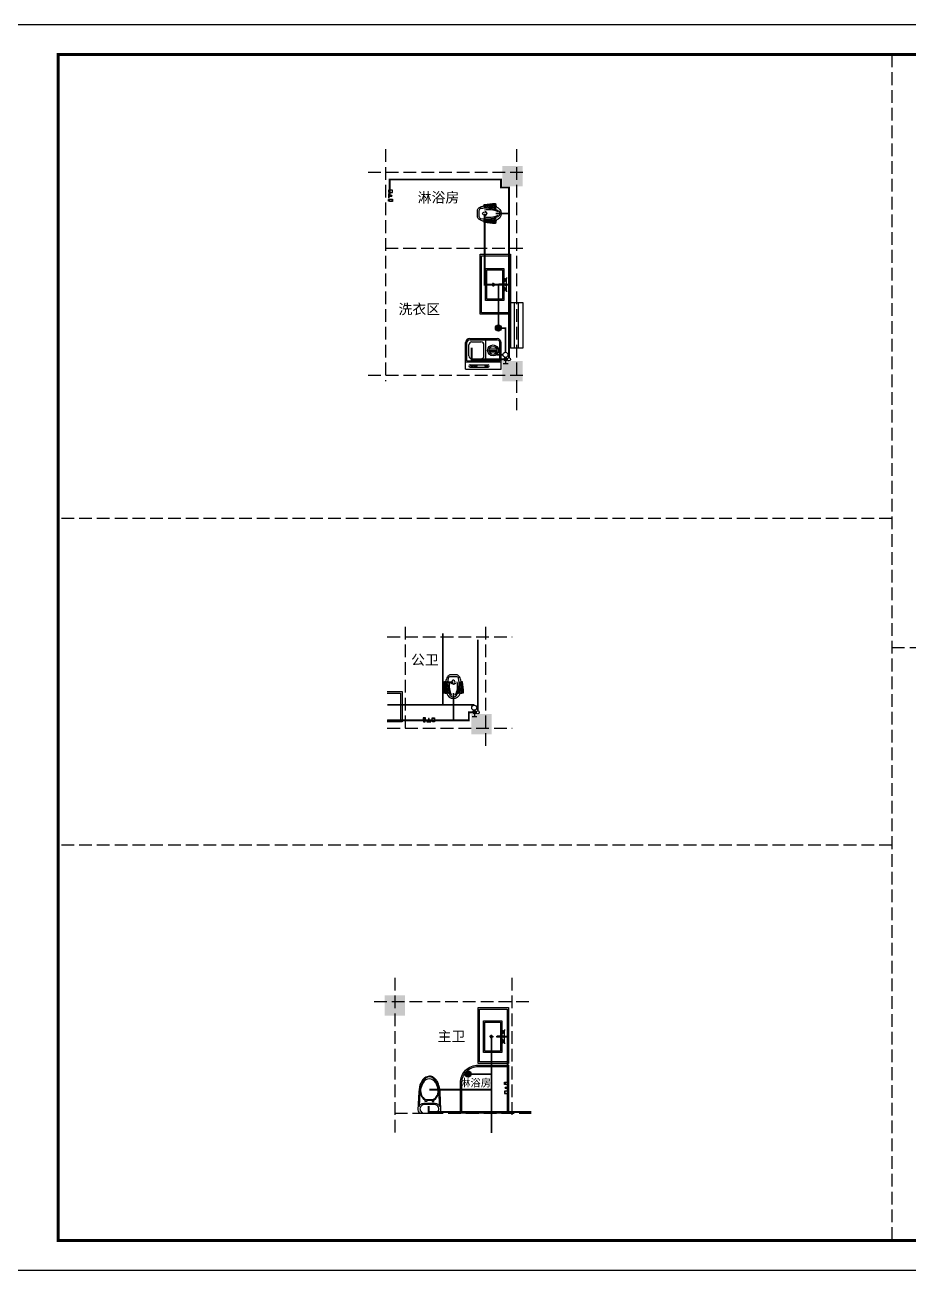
# Model space of a CAD drawing. Header units: millimetres. Extents: x -807114 to -50119, y -468455 to -61603.
# Drawn here: x -121458 to -104053, y -237099 to -212570 of the extents above; entities that cross this region are included whole.
import ezdxf

# ---------------------------------------------------------------- set-up
doc = ezdxf.new("R2010")
doc.units = ezdxf.units.MM
doc.header["$LTSCALE"] = 1000
doc.linetypes.add('DASH', pattern=[0.35, 0.25, -0.1])
for name, color, linetype in [('EQUIP_管件', 7, 'Continuous'), ('EQUIP_阀门', 7, 'Continuous'), ('FF-FIXT', 31, 'Continuous'), ('FF-洁具', 31, 'Continuous'), ('KL截面', 30, 'Continuous'), ('PIPE-污水', 2, 'DASH'), ('PIPE-给水', 3, 'Continuous'), ('PIPE-雨水', 4, 'DASH'), ('PUB_TITLE', 4, 'Continuous'), ('建-窗', 4, 'Continuous'), ('建-轴', 1, 'Continuous')]:
    doc.layers.add(name, color=color, linetype=linetype)
doc.styles.add('D', font='simhei.ttf', dxfattribs={"width": 0.75, "height": 7})

# ---------------------------------------------------------------- blocks, each defined once
blk = doc.blocks.new('做成ACAD TuKuai0155')
h = blk.add_hatch()
h.set_pattern_fill('ANGLE', color=39, scale=2.5, angle=135, style=0)
h.set_pattern_definition([(225, (-14808.335, 17084.465), (-12.347852, 12.347852), [12.7, -4.7625]), (135, (-14808.335, 17084.465), (12.347852, 12.347852), [12.7, -4.7625])])
h.paths.add_polyline_path([(125, 119), (142, 168, -0.045709), (345, 187), (359, 122), (367, 89, 0.092905)])
h = blk.add_hatch()
h.set_pattern_fill('ANGLE', color=39, scale=2.5, angle=135, style=0)
h.set_pattern_definition([(135, (-14808.335, -17084.465), (-12.347852, -12.347852), [12.7, -4.7625]), (225, (-14808.335, -17084.465), (12.347852, -12.347852), [12.7, -4.7625])])
h.paths.add_polyline_path([(125, -119), (142, -168, 0.045709), (345, -187), (359, -122), (367, -89, -0.092905)])
at = {"linetype": 'Continuous'}
blk.add_lwpolyline([(0, -72), (0, 72, -0.163007), (39, 119, -0.073896), (126, 153), (134, 177, -0.048782), (353, 197), (368, 131, -0.751887), (368, -131), (353, -197, -0.048782), (134, -177), (126, -153, -0.073896), (39, -119, -0.163007), (0, -72, -1.459618)], format="xyb", dxfattribs=at)
at = {"color": 35, "linetype": 'ByBlock'}
blk.add_lwpolyline([(35, -61), (35, 61, -0.345863), (68, 103, -0.122363), (381, 74, -0.728701), (381, -74, -0.122363), (68, -103, -0.345863), (35, -61, -792228335927.83667)], format="xyb", dxfattribs=at)
at = {"color": 39}
blk.add_arc((141, 0), 41.8, 286.4129, 73.5871, dxfattribs=at)
blk.add_ellipse((142, -1), major_axis=(-40.5, -0.2), ratio=0.795977, dxfattribs=at)
at = {"color": 39, "extrusion": (0, 0, -1)}
for centre, major_axis, start_param, end_param in [((224, -295), (266, 266), -1.017215, -0.296453), ((224, 295), (-266, 266), 3.438045, 4.158807)]:
    blk.add_ellipse(centre, major_axis=major_axis, ratio=1, start_param=start_param, end_param=end_param, dxfattribs=at)
blk = doc.blocks.new('做成ACAD TuKuai0197')
at = {"linetype": 'Continuous'}
for p, q in [((0, -40), (0, 40)), ((0, 40), (12, 40)), ((12, 40), (12, -40)), ((12, 8), (66, 8)), ((12, -8), (12, 8)), ((66, -8), (66, 8)), ((66, 8), (66, -8)), ((69, 113), (69, 66)), ((12, -40), (0, -40)), ((66, -8), (12, -8)), ((69, -113), (69, -66))]:
    blk.add_line(p, q, dxfattribs=at)
for points in [[(16, 108), (0, 108), (0, 72), (16, 72)], [(80, 66), (80, 113), (16, 113), (16, 66)], [(16, -108), (0, -108), (0, -72), (16, -72)], [(80, -66), (80, -113), (16, -113), (16, -66)]]:
    blk.add_lwpolyline(points, close=True, dxfattribs=at)
blk = doc.blocks.new('$VALVE$00000497')
for p, q in [((78, 138), (-78, 138)), ((0, 50), (0, 138))]:
    blk.add_line(p, q)
at = {"const_width": 49.6}
blk.add_lwpolyline([(25, 0, 1), (-25, 0, 1)], format="xyb", close=True, dxfattribs=at)
blk.add_circle((0, 0), 50)
blk = doc.blocks.new('做成ACAD TuKuai0352')
at = {"linetype": 'Continuous'}
for p, q in [((109, 108), (109, 648)), ((709, 728), (189, 728)), ((709, 28), (709, 728)), ((709, 28), (189, 28))]:
    blk.add_line(p, q, dxfattribs=at)
at = {"color": 35}
for p, q in [((134, 108), (134, 648)), ((549, 703), (189, 703)), ((549, 53), (549, 703)), ((569, 28), (569, 728)), ((569, 428), (109, 428)), ((549, 53), (189, 53))]:
    blk.add_line(p, q, dxfattribs=at)
at = {"color": 39}
for p, q in [((312, 497), (312, 639)), ((342, 490), (342, 645)), ((372, 497), (372, 639)), ((174, 153), (174, 328)), ((449, 388), (234, 388)), ((509, 153), (509, 328)), ((625, 115), (625, 470)), ((670, 433), (625, 433)), ((670, 115), (670, 470)), ((449, 93), (234, 93)), ((670, 226), (625, 226)), ((667, 152), (625, 152))]:
    blk.add_line(p, q, dxfattribs=at)
for centre, radius in [((342, 568), 108), ((342, 568), 77.5), ((647, 433), 22.2), ((647, 226), 22.2), ((646, 152), 21)]:
    blk.add_circle(centre, radius, dxfattribs=at)
at = {"linetype": 'Continuous'}
for centre, start, end in [((189, 648), 90, 180), ((189, 108), 180, 270)]:
    blk.add_arc(centre, 80, start, end, dxfattribs=at)
at = {"color": 35}
for centre, start, end in [((189, 648), 90, 180), ((189, 108), 180, 270)]:
    blk.add_arc(centre, 55, start, end, dxfattribs=at)
at = {"color": 39}
for centre, radius, start, end in [((647, 470), 22.2, 0, 180), ((234, 328), 60, 90, 180), ((449, 328), 60, 0, 90), ((234, 153), 60, 180, 270), ((449, 153), 60, 270, 0), ((647, 115), 22.2, 180, 0)]:
    blk.add_arc(centre, radius, start, end, dxfattribs=at)
blk = doc.blocks.new('A$C1C081837')
at = {"color": 35}
for p, q in [((-280, 10), (-320, 10)), ((-275, 15), (-275, 52)), ((-275, 5), (-275, -32)), ((-270, 10), (-230, 10)), ((-132, 20), (-152, 20)), ((-132, 22), (-146, 22)), ((-132, -3), (-132, 22)), ((-131, 21), (-132, 21)), ((0, 22), (-131, 22)), ((-131, -3), (-131, 22)), ((0, 20), (-131, 20)), ((0, 0), (-131, 0)), ((-27, 115), (-27, 142)), ((-27, 142), (-17, 142)), ((-27, 115), (-27, 78)), ((-17, 78), (-27, 78)), ((-17, 115), (-17, 142)), ((-17, 115), (1, 115)), ((-17, 105), (1, 105)), ((-17, 105), (-17, 78)), ((0, 35), (0, -15)), ((0, 35), (5, 35)), ((5, 35), (5, -15)), ((-132, 0), (-152, 0)), ((-132, -3), (-146, -3)), ((-131, -2), (-132, -2)), ((0, -3), (-131, -3)), ((-27, -95), (-27, -58)), ((-17, -58), (-27, -58)), ((-27, -95), (-27, -122)), ((-27, -122), (-17, -122)), ((-17, -85), (-17, -58)), ((-17, -85), (1, -85)), ((-17, -95), (1, -95)), ((-17, -95), (-17, -122)), ((0, -15), (5, -15))]:
    blk.add_line(p, q, dxfattribs=at)
blk.add_lwpolyline([(-47, 22), (-47, 360), (-447, 360), (-447, -340), (-47, -340), (-47, -3)])
for points in [[(-77, 22), (-77, 330), (-417, 330), (-417, -310), (-77, -310), (-77, -3)], [(5, 105), (5, 135), (1, 135), (1, 115)], [(5, 105), (5, 105), (5, 85), (1, 85), (1, 115)], [(24, -130), (5, -130), (5, 150), (24, 150)], [(5, -85), (5, -85), (5, -65), (1, -65), (1, -95)], [(5, -85), (5, -115), (1, -115), (1, -95)]]:
    blk.add_lwpolyline(points, dxfattribs=at)
at = {"color": 35, "const_width": 0.84}
blk.add_lwpolyline([(-275, 10, 1), (-274, 10, 1)], format="xyb", close=True, dxfattribs=at)
at = {"color": 35}
blk.add_circle((-275, 10), 25.2, dxfattribs=at)
blk.add_arc((-146, 10), 12.5, 90.0022, 270.0022, dxfattribs=at)
blk = doc.blocks.new('WINDOW2DLIB$DYNSTYLE$00000005')
at = {"color": 0}
for points in [[(-0.5, 0.5), (-0.5, -0.5)], [(-0.5, 0.5), (0.5, 0.5)], [(0.5, -0.5), (0.5, 0.5)], [(0.5, 0.167), (-0.5, 0.167)], [(0.5, -0.167), (-0.5, -0.167)], [(-0.5, -0.5), (0.5, -0.5)]]:
    blk.add_lwpolyline(points, dxfattribs=at)
blk = doc.blocks.new('马桶A')
at = {"color": 35, "linetype": 'ByBlock'}
blk.add_line((53, 109), (-53, 109), dxfattribs=at)
at = {"color": 0, "linetype": 'Continuous'}
blk.add_lwpolyline([(227, 298, 0.431726), (163, 365), (-163, 365, 0.431435), (-227, 298), (-211, -47, 0.05293), (-197, -139, 0.015625), (-170, -228, 0.092508), (-137, -287, 0.041886), (-90, -335, 0.199313), (0, -365, 0.124065), (90, -335, 0.122705), (141, -281, 0.00916), (169, -230, 0.093585), (196, -140, -0.024039), (211, -47)], format="xyb", close=True, dxfattribs=at)
at = {"color": 35}
for points in [[(-101, 194), (0, 190), (101, 194, 0.31346), (183, 257, 0.214355), (170, 326, 0.233297), (103, 365), (-107, 365, 0.214741), (-170, 326, 0.214469), (-182, 253, 0.149897), (-150, 211, 0.149897), (-101, 194)], [(-204, 229), (-189, -72, 0.039846), (-181, -133, 0.096207), (-126, -263, 0.060028), (-69, -329, 0.204422), (0, -353, 0.133941), (69, -329, 0.129163), (125, -263, -0.000598), (157, -200, 0.056687), (181, -133, 0.051135), (189, -72), (204, 229, -0.272391), (111, 165), (-111, 165, -0.270676), (-204, 229)], [(107, 73, 0.09365), (83, 89, 0.098915), (54, 95), (-55, 95, 0.096282), (-83, 89, 0.096282), (-108, 73, 0.05557), (-140, 34, 0.05557), (-163, -11, 0.092989), (-174, -76, 0.063501), (-167, -129, 0.057856), (-124, -235, 0.268831), (0, -311, 0.294074), (124, -235, 0.034416), (167, -129, 0.087024), (174, -76, 0.134611), (140, 34, 0.061058), (107, 73)]]:
    blk.add_lwpolyline(points, format="xyb", close=True, dxfattribs=at)
at = {"color": 35, "linetype": 'ByBlock'}
for points in [[(-53, 95), (-53, 136), (-87, 136), (-87, 88)], [(53, 95), (53, 136), (86, 136), (86, 88)]]:
    blk.add_lwpolyline(points, dxfattribs=at)
for centre, start, end in [((52, -92), 124.5259, 171.7782), ((-52, -92), 8.2064, 55.4741)]:
    blk.add_arc(centre, 244, start, end, dxfattribs=at)

msp = doc.modelspace()

# ---------------------------------------------------------------- hatches: boundary and pattern name
h = msp.add_hatch(color=251)
h.dxf.hatch_style = 1
h.paths.add_polyline_path([(-112059.2, -215749.3), (-111659.2, -215749.3), (-111659.2, -215349.3), (-112059.2, -215349.3)])
h = msp.add_hatch(color=251)
h.dxf.hatch_style = 1
h.paths.add_polyline_path([(-112059.2, -219189.3), (-111659.2, -219189.3), (-111659.2, -219589.3), (-112059.2, -219589.3)])
h = msp.add_hatch(color=251)
h.dxf.hatch_style = 1
h.paths.add_polyline_path([(-112672.9, -226141.8), (-112272.9, -226141.8), (-112272.9, -226541.8), (-112672.9, -226541.8)])
h = msp.add_hatch(color=251)
h.dxf.hatch_style = 1
h.paths.add_polyline_path([(-114375.7, -232089.1), (-113975.7, -232089.1), (-113975.7, -231689.1), (-114375.7, -231689.1)])

# ---------------------------------------------------------------- linework, layer by layer
at = {"layer": 'EQUIP_管件'}
for centre, radius in [((-111999.2, -219069, 0), 50), ((-111929.2, -219159.3), 30), ((-112613, -226021.5, 0), 50), ((-112542.9, -226111.8), 30)]:
    msp.add_circle(centre, radius, dxfattribs=at)
at = {"layer": 'FF-FIXT', "ltscale": 3}
for points in [[(-111899.2, -217089.3), (-111899.2, -218269.3), (-112499.6, -218269.3), (-112499.6, -217089.3)], [(-111935.7, -231929.1), (-111935.7, -233029.1), (-112536.2, -233029.1), (-112536.2, -231929.1)]]:
    msp.add_lwpolyline(points, close=True, dxfattribs=at)
at = {"layer": 'FF-FIXT', "color": 251, "ltscale": 3}
for points in [[(-111929.2, -217119.3), (-111929.2, -218239.3), (-112469.6, -218239.3), (-112469.6, -217119.3)], [(-111965.7, -231959.1), (-111965.7, -232999.1), (-112506.2, -232999.1), (-112506.2, -231959.1)]]:
    msp.add_lwpolyline(points, close=True, dxfattribs=at)
at = {"layer": 'FF-FIXT', "ltscale": 3}
msp.add_lwpolyline([(-114324, -225701.3), (-114032.9, -225701.3), (-114032.9, -226301.8), (-114324, -226301.8)], dxfattribs=at)
at = {"layer": 'FF-FIXT', "color": 251, "ltscale": 3}
msp.add_lwpolyline([(-114324, -225731.3), (-114062.9, -225731.3), (-114062.9, -226271.8), (-114324, -226271.8)], dxfattribs=at)
at = {"layer": 'FF-FIXT', "ltscale": 3}
msp.add_lwpolyline([(-111935.7, -234009.1), (-112885.2, -234009.1), (-112885.2, -233409.6, -0.4142136), (-112535.2, -233059.6), (-111935.7, -233059.6)], format="xyb", close=True, dxfattribs=at)
at = {"layer": 'FF-FIXT', "color": 251, "ltscale": 3}
msp.add_lwpolyline([(-111965.7, -233979.1), (-112855.2, -233979.1), (-112855.2, -233409.6, -0.4142136), (-112535.2, -233089.6), (-111965.7, -233089.6)], format="xyb", close=True, dxfattribs=at)
at = {"layer": 'PIPE-污水', "const_width": 36}
for points in [[(-112407.3, -216286.8), (-112407.3, -217687.9), (-112259, -217687.9)], [(-112136.9, -218483.4), (-112136.9, -217686), (-112215.2, -217686)], [(-113229.8, -224556.8), (-113229.8, -225964)], [(-113023.1, -225520.5), (-113228.3, -225520.5)], [(-114324, -225964), (-112613.3, -225964)], [(-112273.6, -232521.5), (-112273.6, -234395.1)], [(-112674, -233238.6), (-112273.6, -233238.6)], [(-113495.6, -233545.9), (-112273.6, -233545.9)]]:
    msp.add_lwpolyline(points, dxfattribs=at)
at = {"layer": 'PIPE-污水', "const_width": 36, "elevation": 0}
for points in [[(-111999.2, -219019), (-111999.2, -218543.7), (-112078.1, -218543.7)], [(-112049.2, -219069), (-112178.8, -219069)]]:
    msp.add_lwpolyline(points, dxfattribs=at)
at = {"layer": 'PIPE-给水'}
for points, const_width in [([(-111929.2, -219129.3), (-111929.2, -215774.4), (-112087.4, -215774.4), (-112087.4, -215616.8), (-114278.4, -215616.8), (-114278.4, -215936.2), (-114237.8, -215936.2)], 36), ([(-112192.6, -216286.1), (-111929.2, -216286.1)], 36), ([(-112108.8, -217686.1), (-111929.2, -217686.1)], 36), ([(-112024.8, -219157.9), (-112662.9, -219157.9), (-112662.9, -218926.2)], 36), ([(-111964.9, -219160), (-111959.2, -219159.3)], 30), ([(-112542.9, -226081.8), (-112542.9, -224681.8)], 36), ([(-113022.9, -225732.3), (-113022.9, -226267.8)], 36), ([(-112638.6, -226110.4), (-112721, -226110.4), (-112721, -226267.8), (-114324, -226267.8)], 36), ([(-112578.7, -226112.4), (-112572.9, -226111.8)], 30), ([(-111955.3, -233986.9), (-111955.3, -232499.9), (-112147.8, -232499.9)], 36), ([(-111489.7, -233983.6), (-113508.8, -233983.6), (-113508.8, -233868.7)], 36)]:
    msp.add_lwpolyline(points, dxfattribs=dict(at, const_width=const_width))
at = {"layer": 'PIPE-雨水', "color": 8}
for p, q in [((-104390.6, -213154.1), (-104390.6, -236514.7)), ((-104390.6, -222292.3), (-120803.9, -222292.3)), ((-104390.6, -224834.4), (-91773.4, -224834.4)), ((-104390.6, -228727.8), (-120803.9, -228727.8))]:
    msp.add_line(p, q, dxfattribs=at)
at = {"layer": 'PUB_TITLE'}
for points in [[(-122083.7, -237098.7), (-87393.3, -237098.7), (-87393.3, -212570.1), (-122083.7, -212570.1)], [(-120803.9, -236514.7), (-87977.3, -236514.7), (-87977.3, -213154.1), (-120803.9, -213154.1)]]:
    msp.add_lwpolyline(points, close=True, dxfattribs=at)
at = {"layer": 'PUB_TITLE', "const_width": 58.4}
msp.add_lwpolyline([(-120803.9, -236514.7), (-87977.3, -236514.7), (-87977.3, -213154.1), (-120803.9, -213154.1)], close=True, dxfattribs=at)
at = {"layer": '建-窗', "color": 4}
for p, q in [((-112093.2, -218502.2), (-112196.8, -218539.8)), ((-112083.5, -218515.9), (-112195.4, -218556.6)), ((-112110.9, -218489.3), (-112191.5, -218518.6)), ((-112077.5, -218534.7), (-112188, -218574.8)), ((-112077.3, -218550.6), (-112177.9, -218587.1)), ((-112085.4, -218569.1), (-112163.1, -218597.3)), ((-112690.4, -233197.4), (-112793.9, -233235)), ((-112680.6, -233211.2), (-112792.5, -233251.8)), ((-112708, -233184.5), (-112788.6, -233213.8)), ((-112674.6, -233229.9), (-112785.1, -233270.1)), ((-112674.4, -233245.8), (-112775, -233282.4)), ((-112682.5, -233264.3), (-112760.2, -233292.6))]:
    msp.add_line(p, q, dxfattribs=at)
for centre in [(-112136.9, -218543.4), (-112734, -233238.6)]:
    msp.add_circle(centre, 60, dxfattribs=at)
at = {"layer": '建-轴', "linetype": 'DASH'}
for p, q in [((-114359.2, -215019.7), (-114359.2, -219589.3)), ((-111779.2, -215019.7), (-111779.2, -220158)), ((-114703.3, -215469.3), (-111593, -215469.3)), ((-114359.2, -216969.3), (-111593, -216969.3)), ((-114703.3, -219469.3), (-111593, -219469.3)), ((-113972.9, -224424.1), (-113972.9, -226502.7)), ((-112392.9, -224424.1), (-112392.9, -226809.8)), ((-114324, -224621.8), (-111865.2, -224621.8)), ((-114324, -226421.8), (-111865.2, -226421.8)), ((-114175.7, -231341.2), (-114175.7, -234395.1)), ((-111875.7, -231341.2), (-111875.7, -234069.1)), ((-114585.4, -231809.1), (-111489.7, -231809.1)), ((-114175.7, -234009.1), (-111489.7, -234009.1))]:
    msp.add_line(p, q, dxfattribs=at)

# ---------------------------------------------------------------- block references
at = {"layer": 'EQUIP_阀门', "xscale": 0.5999999999767169, "yscale": 0.5999999999767169, "zscale": 0.6, "rotation": 180}
for p in [(-111994.8, -219157.9), (-112608.6, -226110.4)]:
    msp.add_blockref('$VALVE$00000497', p, dxfattribs=at)
at = {"layer": 'FF-FIXT', "ltscale": 3, "xscale": -1}
for name, p, rotation in [('做成ACAD TuKuai0197', (-114299.2, -215936.2), 180), ('做成ACAD TuKuai0155', (-113022.9, -225375.1), 89.99999999999986), ('做成ACAD TuKuai0197', (-113505.8, -226301.8), 270)]:
    msp.add_blockref(name, p, dxfattribs=dict(at, rotation=rotation))
at = {"layer": 'FF-FIXT', "ltscale": 3}
msp.add_blockref('做成ACAD TuKuai0155', (-112549.8, -216286.1), dxfattribs=at)
at = {"layer": 'FF-FIXT', "ltscale": 3, "xscale": -0.9, "yscale": 0.9, "zscale": 0.9}
for p, rotation in [((-111989.7, -217677.1), 179.9999999999998), ((-112026.2, -232491.4), 180)]:
    msp.add_blockref('A$C1C081837', p, dxfattribs=dict(at, rotation=rotation))
at = {"layer": 'FF-FIXT', "linetype": 'Continuous', "ltscale": 1000, "rotation": 270.0000000000001}
msp.add_blockref('做成ACAD TuKuai0352', (-112810.5, -218640), dxfattribs=at)
at = {"layer": 'FF-FIXT', "ltscale": 3, "xscale": -1}
msp.add_blockref('做成ACAD TuKuai0197', (-111935.7, -233509.1), dxfattribs=at)
at = {"layer": 'FF-洁具', "linetype": 'Continuous', "rotation": 180}
msp.add_blockref('马桶A', (-113495.8, -233644), dxfattribs=at)
at = {"layer": '建-窗', "xscale": 900, "yscale": -240, "zscale": 900, "rotation": 270.0000000000008}
msp.add_blockref('WINDOW2DLIB$DYNSTYLE$00000005', (-111779.2, -218489.3), dxfattribs=at)

# ---------------------------------------------------------------- texts
at = {"layer": 'KL截面', "linetype": 'ByBlock', "style": 'D'}
for s, height, p in [('淋浴房', 200, (-113725.9, -216068.2)), ('洗衣区', 200, (-114103.8, -218268.9)), ('公卫', 200, (-113855.6, -225176.6)), ('主卫', 200, (-113333.2, -232591.7)), ('淋浴房', 150, (-112893.6, -233485.2))]:
    msp.add_text(s, height=height, dxfattribs=at).set_placement(p)

doc.saveas('drawing.dxf')
